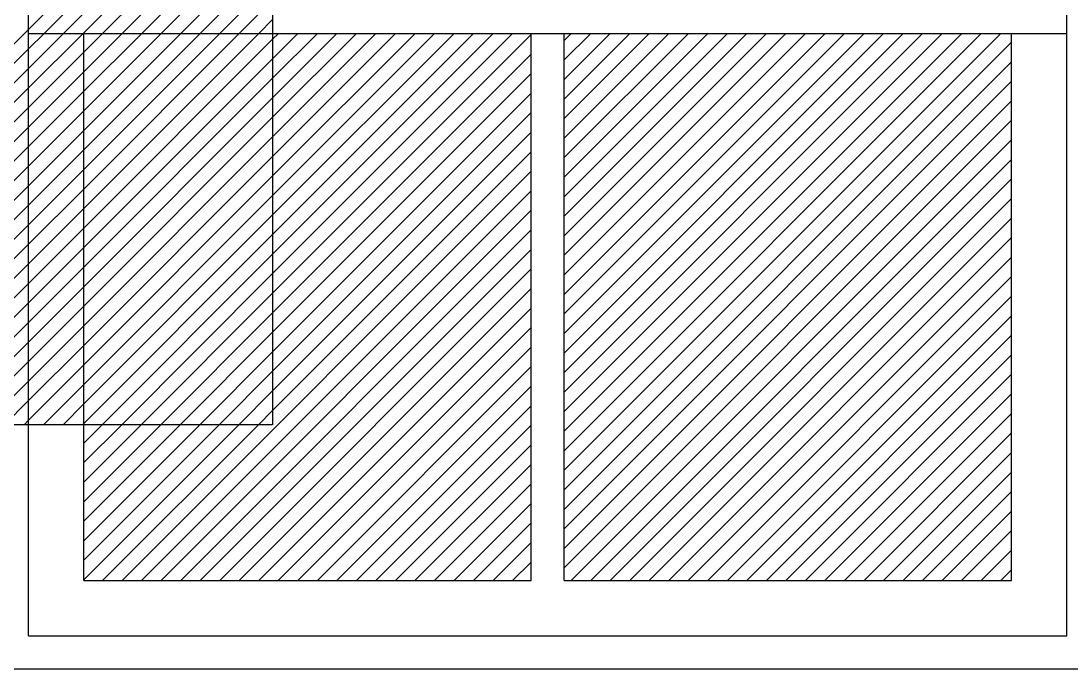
# Model space of a CAD drawing. Extents: x -7 to 226, y -20 to 32.
# Drawn here: x 166.112 to 167.062, y 8.115 to 8.702 of the extents above; entities that cross this region are included whole.
import ezdxf

# ---------------------------------------------------------------- set-up
doc = ezdxf.new("R2010")
doc.units = 0
doc.header["$LTSCALE"] = 20
doc.layers.get('0').update_dxf_attribs({"linetype": 'CONTINUOUS'})
for name, color, linetype in [('DIM', 244, 'CONTINUOUS'), ('MADEIRAME', 244, 'CONTINUOUS'), ('VISTAP', 244, 'CONTINUOUS')]:
    doc.layers.add(name, color=color, linetype=linetype)

# ---------------------------------------------------------------- blocks, each defined once
blk = doc.blocks.new('*X84')
at = {"color": 0, "linetype": 'CONTINUOUS'}
for p, q in [((5.57993, -56.25656), (5.7384, -56.09809)), ((5.57993, -56.23888), (5.72073, -56.09809)), ((5.57993, -56.2212), (5.70305, -56.09809)), ((5.57993, -56.20352), (5.68537, -56.09809)), ((5.57993, -56.18585), (5.66769, -56.09809)), ((5.57993, -56.16817), (5.65001, -56.09809)), ((5.57993, -56.15049), (5.63234, -56.09809)), ((5.57993, -56.13281), (5.61466, -56.09809)), ((5.57993, -56.11514), (5.59698, -56.09809)), ((5.75089, -56.31541), (5.96821, -56.09809)), ((5.75089, -56.29773), (5.95053, -56.09809)), ((5.75089, -56.28005), (5.93286, -56.09809)), ((5.75089, -56.26237), (5.91518, -56.09809)), ((5.75089, -56.2447), (5.8975, -56.09809)), ((5.75089, -56.22702), (5.87982, -56.09809)), ((5.75089, -56.20934), (5.86215, -56.09809)), ((5.75089, -56.19166), (5.84447, -56.09809)), ((5.75089, -56.17399), (5.82679, -56.09809)), ((5.75089, -56.15631), (5.80911, -56.09809)), ((5.75089, -56.13863), (5.79144, -56.09809)), ((5.75089, -56.12095), (5.77376, -56.09809)), ((5.75089, -56.10327), (5.75608, -56.09809)), ((5.75089, -56.33308), (5.98493, -56.09904)), ((6.01493, -56.1044), (6.02125, -56.09809)), ((6.01493, -56.12208), (6.03892, -56.09809)), ((6.01493, -56.13976), (6.0566, -56.09809)), ((6.01493, -56.15743), (6.07428, -56.09809)), ((6.01493, -56.17511), (6.09196, -56.09809)), ((6.01493, -56.19279), (6.10963, -56.09809)), ((6.01493, -56.21047), (6.12731, -56.09809)), ((6.01493, -56.22814), (6.14499, -56.09809)), ((6.01493, -56.24582), (6.16267, -56.09809)), ((6.01493, -56.2635), (6.18034, -56.09809)), ((6.01493, -56.28118), (6.19802, -56.09809)), ((6.01493, -56.29885), (6.2157, -56.09809)), ((6.01493, -56.31653), (6.23338, -56.09809)), ((6.01493, -56.33421), (6.25106, -56.09809)), ((6.01493, -56.35189), (6.26873, -56.09809)), ((6.01493, -56.36956), (6.28641, -56.09809)), ((6.01493, -56.38724), (6.30409, -56.09809)), ((6.01493, -56.40492), (6.32177, -56.09809)), ((6.01493, -56.4226), (6.33944, -56.09809)), ((6.01493, -56.44028), (6.35712, -56.09809)), ((6.01493, -56.45795), (6.3748, -56.09809)), ((6.01493, -56.47563), (6.39248, -56.09809)), ((6.01493, -56.49331), (6.41015, -56.09809)), ((5.57993, -56.27423), (5.75089, -56.10327)), ((6.01493, -56.51099), (6.41993, -56.10599)), ((5.75089, -56.35076), (5.98493, -56.11672)), ((5.57993, -56.29191), (5.75089, -56.12095)), ((6.01493, -56.52866), (6.41993, -56.12366)), ((5.57993, -56.30959), (5.75089, -56.13863)), ((5.75089, -56.36844), (5.98493, -56.1344)), ((6.01493, -56.54634), (6.41993, -56.14134)), ((5.57993, -56.32727), (5.75089, -56.15631)), ((5.75089, -56.38612), (5.98493, -56.15208)), ((6.01493, -56.56402), (6.41993, -56.15902)), ((5.57993, -56.34495), (5.75089, -56.17399)), ((5.75089, -56.40379), (5.98493, -56.16976)), ((6.01493, -56.5817), (6.41993, -56.1767)), ((5.57993, -56.36262), (5.75089, -56.19166)), ((5.75089, -56.42147), (5.98493, -56.18743)), ((6.02122, -56.59309), (6.41993, -56.19437)), ((5.75089, -56.43915), (5.98493, -56.20511)), ((5.57993, -56.3803), (5.75089, -56.20934)), ((6.0389, -56.59309), (6.41993, -56.21205)), ((5.61463, -56.59309), (5.98493, -56.22279)), ((5.57993, -56.39798), (5.75089, -56.22702)), ((6.05658, -56.59309), (6.41993, -56.22973)), ((5.63231, -56.59309), (5.98493, -56.24047)), ((5.57993, -56.41566), (5.75089, -56.2447)), ((6.07425, -56.59309), (6.41993, -56.24741)), ((5.64999, -56.59309), (5.98493, -56.25814)), ((5.57993, -56.43333), (5.75089, -56.26237)), ((6.09193, -56.59309), (6.41993, -56.26509)), ((5.57993, -56.45101), (5.75089, -56.28005)), ((5.66767, -56.59309), (5.98493, -56.27582)), ((6.10961, -56.59309), (6.41993, -56.28276)), ((5.59655, -56.45207), (5.75089, -56.29773)), ((5.68534, -56.59309), (5.98493, -56.2935)), ((6.12729, -56.59309), (6.41993, -56.30044)), ((5.61423, -56.45207), (5.75089, -56.31541)), ((5.70302, -56.59309), (5.98493, -56.31118)), ((6.14496, -56.59309), (6.41993, -56.31812)), ((5.7207, -56.59309), (5.98493, -56.32885)), ((5.63191, -56.45207), (5.75089, -56.33308)), ((6.16264, -56.59309), (6.41993, -56.3358)), ((5.73838, -56.59309), (5.98493, -56.34653)), ((5.64959, -56.45207), (5.75089, -56.35076)), ((6.18032, -56.59309), (6.41993, -56.35347)), ((5.75606, -56.59309), (5.98493, -56.36421)), ((5.66726, -56.45207), (5.75089, -56.36844)), ((6.198, -56.59309), (6.41993, -56.37115)), ((5.77373, -56.59309), (5.98493, -56.38189)), ((5.68494, -56.45207), (5.75089, -56.38612)), ((6.21567, -56.59309), (6.41993, -56.38883)), ((5.70262, -56.45207), (5.75089, -56.40379)), ((5.79141, -56.59309), (5.98493, -56.39956)), ((6.23335, -56.59309), (6.41993, -56.40651)), ((5.7203, -56.45207), (5.75089, -56.42147)), ((5.80909, -56.59309), (5.98493, -56.41724)), ((6.25103, -56.59309), (6.41993, -56.42418)), ((5.73798, -56.45207), (5.75089, -56.43915)), ((5.82677, -56.59309), (5.98493, -56.43492)), ((6.26871, -56.59309), (6.41993, -56.44186)), ((5.57993, -56.48637), (5.61423, -56.45207)), ((5.57993, -56.46869), (5.59655, -56.45207)), ((5.57993, -56.50404), (5.63191, -56.45207)), ((5.57993, -56.52172), (5.64959, -56.45207)), ((5.57993, -56.5394), (5.66726, -56.45207)), ((5.57993, -56.55708), (5.68494, -56.45207)), ((5.57993, -56.57476), (5.70262, -56.45207)), ((5.57993, -56.59243), (5.7203, -56.45207)), ((5.59696, -56.59309), (5.73798, -56.45207)), ((5.84444, -56.59309), (5.98493, -56.4526)), ((6.28639, -56.59309), (6.41993, -56.45954)), ((5.86212, -56.59309), (5.98493, -56.47028)), ((6.30406, -56.59309), (6.41993, -56.47722)), ((5.8798, -56.59309), (5.98493, -56.48795)), ((6.32174, -56.59309), (6.41993, -56.4949)), ((5.89748, -56.59309), (5.98493, -56.50563)), ((6.33942, -56.59309), (6.41993, -56.51257)), ((5.91515, -56.59309), (5.98493, -56.52331)), ((6.3571, -56.59309), (6.41993, -56.53025)), ((5.93283, -56.59309), (5.98493, -56.54099)), ((6.37477, -56.59309), (6.41993, -56.54793)), ((5.95051, -56.59309), (5.98493, -56.55866)), ((6.39245, -56.59309), (6.41993, -56.56561)), ((5.96819, -56.59309), (5.98493, -56.57634)), ((6.41013, -56.59309), (6.41993, -56.58328))]:
    blk.add_line(p, q, dxfattribs=at)
blk = doc.blocks.new('*X86')
at = {"color": 0, "linetype": 'CONTINUOUS'}
for p, q in [((5.52993, -56.09443), (5.57993, -56.04443)), ((5.54395, -56.09809), (5.59395, -56.04809)), ((5.56163, -56.09809), (5.61163, -56.04809)), ((5.5793, -56.09809), (5.6293, -56.04809)), ((5.59698, -56.09809), (5.64698, -56.04809)), ((5.61466, -56.09809), (5.66466, -56.04809)), ((5.63234, -56.09809), (5.68234, -56.04809)), ((5.65001, -56.09809), (5.70001, -56.04809)), ((5.66769, -56.09809), (5.71769, -56.04809)), ((5.68537, -56.09809), (5.73537, -56.04809)), ((5.70305, -56.09809), (5.75089, -56.05024)), ((5.72073, -56.09809), (5.75089, -56.06792)), ((5.7384, -56.09809), (5.75089, -56.0856)), ((5.49993, -56.12443), (5.52993, -56.09443)), ((5.52993, -56.1121), (5.54395, -56.09809)), ((5.52993, -56.12978), (5.56163, -56.09809)), ((5.52993, -56.14746), (5.5793, -56.09809)), ((5.57993, -56.11514), (5.59698, -56.09809)), ((5.57993, -56.13281), (5.61466, -56.09809)), ((5.57993, -56.15049), (5.63234, -56.09809)), ((5.57993, -56.16817), (5.65001, -56.09809)), ((5.57993, -56.18585), (5.66769, -56.09809)), ((5.57993, -56.20352), (5.68537, -56.09809)), ((5.57993, -56.2212), (5.70305, -56.09809)), ((5.57993, -56.23888), (5.72073, -56.09809)), ((5.57993, -56.25656), (5.7384, -56.09809)), ((5.57993, -56.27423), (5.75089, -56.10327)), ((5.49993, -56.1421), (5.52993, -56.1121)), ((5.52993, -56.16514), (5.57993, -56.11514)), ((5.57993, -56.29191), (5.75089, -56.12095)), ((5.49993, -56.15978), (5.52993, -56.12978)), ((5.52993, -56.18281), (5.57993, -56.13281)), ((5.57993, -56.30959), (5.75089, -56.13863)), ((5.49993, -56.17746), (5.52993, -56.14746)), ((5.52993, -56.20049), (5.57993, -56.15049)), ((5.57993, -56.32727), (5.75089, -56.15631)), ((5.49993, -56.19514), (5.52993, -56.16514)), ((5.52993, -56.21817), (5.57993, -56.16817)), ((5.57993, -56.34495), (5.75089, -56.17399)), ((5.49993, -56.21281), (5.52993, -56.18281)), ((5.52993, -56.23585), (5.57993, -56.18585)), ((5.57993, -56.36262), (5.75089, -56.19166)), ((5.49993, -56.23049), (5.52993, -56.20049)), ((5.52993, -56.25352), (5.57993, -56.20352)), ((5.57993, -56.3803), (5.75089, -56.20934)), ((5.49993, -56.24817), (5.52993, -56.21817)), ((5.52993, -56.2712), (5.57993, -56.2212)), ((5.57993, -56.39798), (5.75089, -56.22702)), ((5.49993, -56.26585), (5.52993, -56.23585)), ((5.52993, -56.28888), (5.57993, -56.23888)), ((5.57993, -56.41566), (5.75089, -56.2447)), ((5.49993, -56.28352), (5.52993, -56.25352)), ((5.52993, -56.30656), (5.57993, -56.25656)), ((5.49993, -56.3012), (5.52993, -56.2712)), ((5.57993, -56.43333), (5.75089, -56.26237)), ((5.52993, -56.32423), (5.57993, -56.27423)), ((5.57993, -56.45101), (5.75089, -56.28005)), ((5.49993, -56.31888), (5.52993, -56.28888)), ((5.52993, -56.34191), (5.57993, -56.29191)), ((5.59655, -56.45207), (5.75089, -56.29773)), ((5.49993, -56.33656), (5.52993, -56.30656)), ((5.52993, -56.35959), (5.57993, -56.30959)), ((5.61423, -56.45207), (5.75089, -56.31541)), ((5.49993, -56.35423), (5.52993, -56.32423)), ((5.52993, -56.37727), (5.57993, -56.32727)), ((5.63191, -56.45207), (5.75089, -56.33308)), ((5.49993, -56.37191), (5.52993, -56.34191)), ((5.52993, -56.39495), (5.57993, -56.34495)), ((5.64959, -56.45207), (5.75089, -56.35076)), ((5.49993, -56.38959), (5.52993, -56.35959)), ((5.52993, -56.41262), (5.57993, -56.36262)), ((5.66726, -56.45207), (5.75089, -56.36844)), ((5.49993, -56.40727), (5.52993, -56.37727)), ((5.52993, -56.4303), (5.57993, -56.3803)), ((5.49993, -56.42495), (5.52993, -56.39495)), ((5.68494, -56.45207), (5.75089, -56.38612)), ((5.52993, -56.44798), (5.57993, -56.39798)), ((5.70262, -56.45207), (5.75089, -56.40379)), ((5.49993, -56.44262), (5.52993, -56.41262)), ((5.54352, -56.45207), (5.57993, -56.41566)), ((5.7203, -56.45207), (5.75089, -56.42147)), ((5.50817, -56.45207), (5.52993, -56.4303)), ((5.5612, -56.45207), (5.57993, -56.43333)), ((5.73798, -56.45207), (5.75089, -56.43915)), ((5.52584, -56.45207), (5.52993, -56.44798)), ((5.57888, -56.45207), (5.57993, -56.45101))]:
    blk.add_line(p, q, dxfattribs=at)
blk = doc.blocks.new('A$C3')
at = {"layer": 'DIM', "color": 253, "linetype": 'CONTINUOUS'}
for p, q in [((8.00002, 3.80845), (8.00002, 2.82947)), ((8.00002, 2.82947), (7.74906, 2.82947))]:
    blk.add_line(p, q, dxfattribs=at)
at = {"layer": 'VISTAP', "color": 244, "linetype": 'CONTINUOUS'}
for p, q in [((7.77906, 2.63845), (7.77906, 3.77845)), ((8.71906, 2.63845), (8.71906, 3.77845)), ((7.77906, 3.18345), (8.71906, 3.18345)), ((7.82906, 2.68845), (7.82906, 3.18345)), ((8.23406, 2.68845), (8.23406, 3.18345)), ((8.26406, 2.68845), (8.26406, 3.18345)), ((8.66906, 2.68845), (8.66906, 3.18345)), ((7.82906, 2.68845), (8.23406, 2.68845)), ((8.26406, 2.68845), (8.66906, 2.68845)), ((7.77906, 2.63845), (8.71906, 2.63845)), ((7.24906, 2.60845), (9.24906, 2.60845))]:
    blk.add_line(p, q, dxfattribs=at)
at = {"layer": 'DIM', "color": 252, "linetype": 'CONTINUOUS'}
blk.add_blockref('*X86', (2.24913, 59.28154), dxfattribs=at)
at = {"layer": 'DIM', "color": 253, "linetype": 'CONTINUOUS'}
blk.add_blockref('*X84', (2.24913, 59.28154), dxfattribs=at)

msp = doc.modelspace()

# ---------------------------------------------------------------- block references
at = {"layer": 'MADEIRAME', "color": 30, "linetype": 'CONTINUOUS'}
msp.add_blockref('A$C3', (158.33951, 5.50684), dxfattribs=at)

doc.saveas('drawing.dxf')
